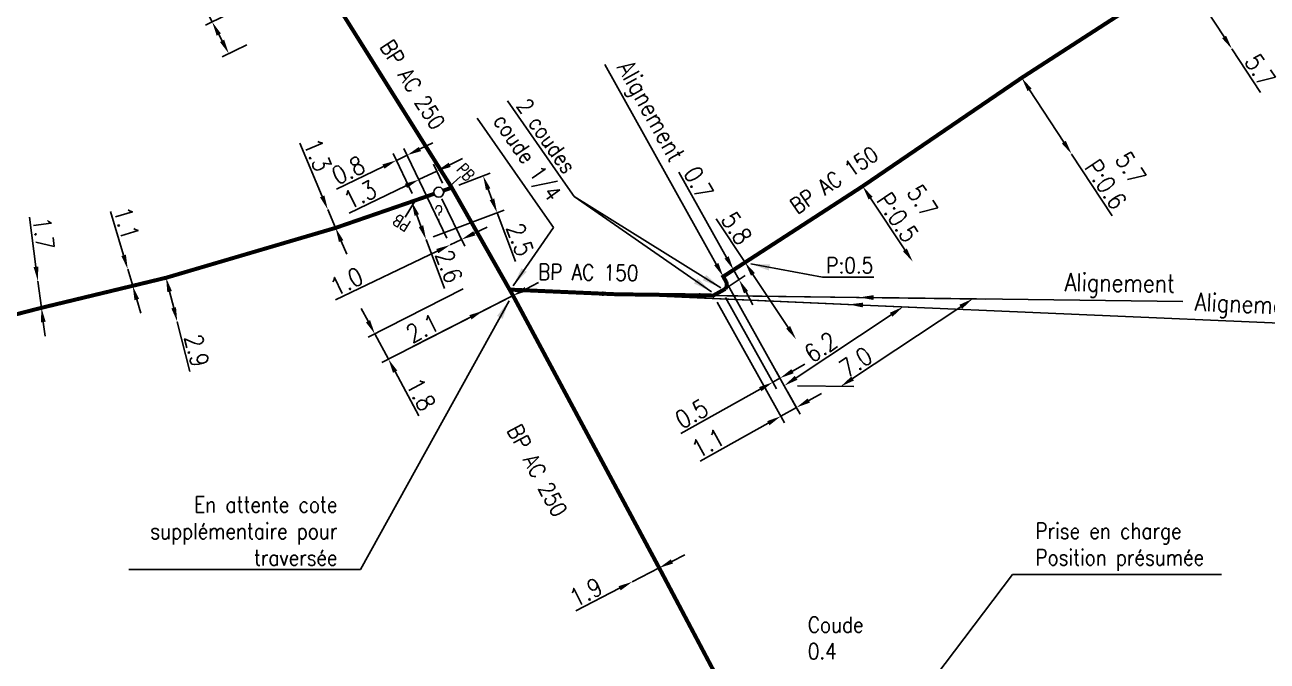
# Model space of a CAD drawing. Header units: millimetres. Extents: x 185000 to 186000, y 127990 to 129010.
# Drawn here: x 185282.5 to 185360.6, y 128120.5 to 128160.5 of the extents above; entities that cross this region are included whole.
import ezdxf
from ezdxf.enums import TextEntityAlignment as Align

# ---------------------------------------------------------------- set-up
doc = ezdxf.new("R2010")
doc.units = ezdxf.units.MM
doc.header["$PDMODE"] = 34
doc.linetypes.add('L_25_AP', pattern=[2000, 1000, 1000])
doc.linetypes.add('L_25_PE', pattern=[2000, 1000, 1000])
doc.layers.get('0').update_dxf_attribs({"linetype": 'CONTINUOUS'})
doc.layers.get('DEFPOINTS').update_dxf_attribs({"linetype": 'CONTINUOUS'})
for name, color, linetype in [('L_150', 1, 'CONTINUOUS'), ('L_340', 7, 'CONTINUOUS'), ('L_930', 7, 'CONTINUOUS')]:
    doc.layers.add(name, color=color, linetype=linetype)
doc.styles.add('G_ROMANS', font='ROMANS.SHX', dxfattribs={"width": 0.75})
doc.styles.get("Standard").update_dxf_attribs({"font": 'romans.shx', "width": 0.85})
doc.dimstyles.get("Standard").update_dxf_attribs({"dimtxt": 1.5, "dimasz": 1.2, "dimexe": 0.625, "dimexo": 0.625, "dimgap": 0.25, "dimtad": 1, "dimdec": 1, "dimzin": 0, "dimdsep": 46, "dimtxsty": 'Standard', "dimcen": -0.5, "dimadec": 0, "dimazin": 0, "dimtfac": 1, "dimtdec": 1, "dimtmove": 0, "dimatfit": 3, "dimfxl": 0, "dimtolj": 1, "dimtzin": 0, "dimarcsym": 0})

# ---------------------------------------------------------------- blocks, each defined once
blk = doc.blocks.new('*D1301')
at = {"layer": 'DEFPOINTS', "color": 0, "linetype": 'Continuous', "transparency": 16777216}
for p in [(185283.271, 128144.401), (185283.271, 128144.401), (185283.495, 128142.716)]:
    blk.add_point(p, dxfattribs=at)
at = {"layer": 'L_150', "color": 0, "linetype": 'Continuous', "lineweight": -2, "transparency": 16777216}
for p, q in [((185283.152, 128145.293), (185282.737, 128148.408)), ((185283.495, 128142.716), (185283.271, 128144.401)), ((185283.614, 128141.824), (185283.733, 128140.932))]:
    blk.add_line(p, q, dxfattribs=at)
at = {"layer": 'L_150', "color": 0, "linetype": 'Continuous', "transparency": 16777216}
for points in [[(185283.301, 128145.313), (185283.004, 128145.273), (185283.271, 128144.401)], [(185283.763, 128141.844), (185283.465, 128141.804), (185283.495, 128142.716)]]:
    blk.add_solid(points, dxfattribs=at)
at = {"layer": 'L_150', "color": 0, "linetype": 'Continuous', "transparency": 16777216, "insert": (185283.629, 128147.395), "char_height": 1.125, "attachment_point": 5, "rotation": 277.5848}
blk.add_mtext('\\A1;1.7', dxfattribs=at)
blk = doc.blocks.new('*D1302')
at = {"layer": 'DEFPOINTS', "color": 0, "linetype": 'Continuous', "transparency": 16777216}
for p in [(185288.919, 128145.153), (185288.919, 128145.153), (185289.232, 128144.099)]:
    blk.add_point(p, dxfattribs=at)
at = {"layer": 'L_150', "color": 0, "linetype": 'Continuous', "lineweight": -2, "transparency": 16777216}
for p, q in [((185288.663, 128146.016), (185287.846, 128148.766)), ((185289.232, 128144.099), (185288.919, 128145.153)), ((185289.489, 128143.236), (185289.745, 128142.373))]:
    blk.add_line(p, q, dxfattribs=at)
at = {"layer": 'L_150', "color": 0, "linetype": 'Continuous', "transparency": 16777216}
for points in [[(185288.806, 128146.058), (185288.519, 128145.973), (185288.919, 128145.153)], [(185289.632, 128143.279), (185289.345, 128143.193), (185289.232, 128144.099)]]:
    blk.add_solid(points, dxfattribs=at)
at = {"layer": 'L_150', "color": 0, "linetype": 'Continuous', "transparency": 16777216, "insert": (185288.845, 128148.036), "char_height": 1.125, "attachment_point": 5, "rotation": 286.54668}
blk.add_mtext('\\A1;1.1', dxfattribs=at)
blk = doc.blocks.new('*D1303')
at = {"layer": 'DEFPOINTS', "color": 0, "linetype": 'Continuous', "transparency": 16777216}
for p in [(185291.333, 128144.606), (185292.032, 128141.843), (185292.032, 128141.843)]:
    blk.add_point(p, dxfattribs=at)
at = {"layer": 'L_150', "color": 0, "linetype": 'Continuous', "lineweight": -2, "transparency": 16777216}
for p, q in [((185291.554, 128143.733), (185291.811, 128142.715)), ((185292.032, 128141.843), (185292.825, 128138.709))]:
    blk.add_line(p, q, dxfattribs=at)
at = {"layer": 'L_150', "color": 0, "linetype": 'Continuous', "transparency": 16777216}
for points in [[(185291.699, 128143.77), (185291.408, 128143.697), (185291.333, 128144.606)], [(185291.957, 128142.752), (185291.666, 128142.679), (185292.032, 128141.843)]]:
    blk.add_solid(points, dxfattribs=at)
at = {"layer": 'L_150', "color": 0, "linetype": 'Continuous', "transparency": 16777216, "insert": (185293.266, 128140.024), "char_height": 1.125, "attachment_point": 5, "rotation": 284.20023}
blk.add_mtext('\\A1;2.9', dxfattribs=at)
blk = doc.blocks.new('*D2302')
at = {"layer": 'DEFPOINTS', "color": 0, "linetype": 'Continuous', "transparency": 16777216}
for p in [(185310.419, 128144.117), (185313.144, 128143.484), (185304.452, 128141.081)]:
    blk.add_point(p, dxfattribs=at)
at = {"layer": 'L_150', "color": 0, "linetype": 'Continuous', "lineweight": -2, "transparency": 16777216}
for p, q in [((185310.001, 128143.904), (185304.034, 128140.868)), ((185312.726, 128143.271), (185304.887, 128139.283)), ((185304.026, 128141.873), (185303.599, 128142.666)), ((185304.452, 128141.081), (185305.305, 128139.496)), ((185305.731, 128138.703), (185307.22, 128135.936))]:
    blk.add_line(p, q, dxfattribs=at)
at = {"layer": 'L_150', "color": 0, "linetype": 'Continuous', "transparency": 16777216}
for points in [[(185304.158, 128141.944), (185303.894, 128141.802), (185304.452, 128141.081)], [(185305.864, 128138.774), (185305.599, 128138.632), (185305.305, 128139.496)]]:
    blk.add_solid(points, dxfattribs=at)
at = {"layer": 'L_150', "color": 0, "linetype": 'Continuous', "transparency": 16777216, "insert": (185307.35, 128137.279), "char_height": 1.125, "attachment_point": 5, "rotation": 298.28493}
blk.add_mtext('\\A1;1.8', dxfattribs=at)
blk = doc.blocks.new('*D2303')
at = {"layer": 'DEFPOINTS', "color": 0, "linetype": 'Continuous', "transparency": 16777216}
for p in [(185313.144, 128143.484), (185311.272, 128142.532), (185311.272, 128142.532)]:
    blk.add_point(p, dxfattribs=at)
at = {"layer": 'L_150', "color": 0, "linetype": 'Continuous', "lineweight": -2, "transparency": 16777216}
for p, q in [((185313.946, 128143.892), (185314.748, 128144.3)), ((185313.144, 128143.484), (185311.272, 128142.532)), ((185310.47, 128142.123), (185306.853, 128140.283))]:
    blk.add_line(p, q, dxfattribs=at)
at = {"layer": 'L_150', "color": 0, "linetype": 'Continuous', "transparency": 16777216}
for points in [[(185313.878, 128144.026), (185314.014, 128143.758), (185313.144, 128143.484)], [(185310.402, 128142.257), (185310.538, 128141.99), (185311.272, 128142.532)]]:
    blk.add_solid(points, dxfattribs=at)
at = {"layer": 'L_150', "color": 0, "linetype": 'Continuous', "transparency": 16777216, "insert": (185307.451, 128141.429), "char_height": 1.125, "attachment_point": 5, "rotation": 26.96759}
blk.add_mtext('\\A1;2.1', dxfattribs=at)
blk = doc.blocks.new('*D2304')
at = {"layer": 'DEFPOINTS', "color": 0, "linetype": 'Continuous', "transparency": 16777216}
for p in [(185322.333, 128126.366), (185320.643, 128125.497), (185320.643, 128125.497)]:
    blk.add_point(p, dxfattribs=at)
at = {"layer": 'L_150', "color": 0, "linetype": 'Continuous', "lineweight": -2, "transparency": 16777216}
for p, q in [((185323.134, 128126.777), (185323.934, 128127.188)), ((185322.333, 128126.366), (185320.643, 128125.497)), ((185319.843, 128125.086), (185317.089, 128123.671))]:
    blk.add_line(p, q, dxfattribs=at)
at = {"layer": 'L_150', "color": 0, "linetype": 'Continuous', "transparency": 16777216}
for points in [[(185323.065, 128126.911), (185323.202, 128126.644), (185322.333, 128126.366)], [(185319.774, 128125.219), (185319.911, 128124.953), (185320.643, 128125.497)]]:
    blk.add_solid(points, dxfattribs=at)
at = {"layer": 'L_150', "color": 0, "linetype": 'Continuous', "transparency": 16777216, "insert": (185317.723, 128124.84), "char_height": 1.125, "attachment_point": 5, "rotation": 27.19678}
blk.add_mtext('\\A1;1.9', dxfattribs=at)
blk = doc.blocks.new('*D2305')
at = {"layer": 'DEFPOINTS', "color": 0, "linetype": 'Continuous', "transparency": 16777216}
for p in [(185306.773, 128149.39), (185307.676, 128147.005), (185307.676, 128147.005)]:
    blk.add_point(p, dxfattribs=at)
at = {"layer": 'L_150', "color": 0, "linetype": 'Continuous', "lineweight": -2, "transparency": 16777216}
for p, q in [((185307.092, 128148.548), (185307.357, 128147.847)), ((185307.676, 128147.005), (185308.837, 128143.939))]:
    blk.add_line(p, q, dxfattribs=at)
at = {"layer": 'L_150', "color": 0, "linetype": 'Continuous', "transparency": 16777216}
for points in [[(185307.232, 128148.601), (185306.952, 128148.495), (185306.773, 128149.39)], [(185307.498, 128147.9), (185307.217, 128147.794), (185307.676, 128147.005)]]:
    blk.add_solid(points, dxfattribs=at)
at = {"layer": 'L_150', "color": 0, "linetype": 'Continuous', "transparency": 16777216, "insert": (185309.117, 128145.317), "char_height": 1.125, "attachment_point": 5, "rotation": 290.73422}
blk.add_mtext('\\A1;2.6', dxfattribs=at)
blk = doc.blocks.new('*D2306')
at = {"layer": 'DEFPOINTS', "color": 0, "linetype": 'Continuous', "transparency": 16777216}
for p in [(185300.731, 128163.903), (185295.274, 128158.696), (185296.822, 128159.462)]:
    blk.add_point(p, dxfattribs=at)
at = {"layer": 'L_150', "color": 0, "linetype": 'Continuous', "lineweight": -2, "transparency": 16777216}
for p, q in [((185294.226, 128160.687), (185292.699, 128163.589)), ((185300.311, 128163.696), (185293.806, 128160.48)), ((185294.855, 128159.493), (185294.645, 128159.891)), ((185296.401, 128159.254), (185294.854, 128158.488))]:
    blk.add_line(p, q, dxfattribs=at)
at = {"layer": 'L_150', "color": 0, "linetype": 'Continuous', "transparency": 16777216}
for points in [[(185294.778, 128159.961), (185294.512, 128159.821), (185294.226, 128160.687)], [(185294.987, 128159.563), (185294.722, 128159.423), (185295.274, 128158.696)]]:
    blk.add_solid(points, dxfattribs=at)
at = {"layer": 'L_150', "color": 0, "linetype": 'Continuous', "transparency": 16777216, "insert": (185293.917, 128162.886), "char_height": 1.125, "attachment_point": 5, "rotation": 297.75899}
blk.add_mtext('\\A1;2.3', dxfattribs=at)
blk = doc.blocks.new('*D2308')
at = {"layer": 'DEFPOINTS', "color": 0, "linetype": 'Continuous', "transparency": 16777216}
for p in [(185301.499, 128148.891), (185301.499, 128148.891), (185301.986, 128147.74)]:
    blk.add_point(p, dxfattribs=at)
at = {"layer": 'L_150', "color": 0, "linetype": 'Continuous', "lineweight": -2, "transparency": 16777216}
for p, q in [((185301.148, 128149.72), (185299.733, 128153.065)), ((185301.986, 128147.74), (185301.499, 128148.891)), ((185302.337, 128146.911), (185302.687, 128146.082))]:
    blk.add_line(p, q, dxfattribs=at)
at = {"layer": 'L_150', "color": 0, "linetype": 'Continuous', "transparency": 16777216}
for points in [[(185301.286, 128149.778), (185301.01, 128149.661), (185301.499, 128148.891)], [(185302.475, 128146.969), (185302.199, 128146.852), (185301.986, 128147.74)]]:
    blk.add_solid(points, dxfattribs=at)
at = {"layer": 'L_150', "color": 0, "linetype": 'Continuous', "transparency": 16777216, "insert": (185300.861, 128152.325), "char_height": 1.125, "attachment_point": 5, "rotation": 292.93263}
blk.add_mtext('\\A1;1.3', dxfattribs=at)
blk = doc.blocks.new('*D2309')
at = {"layer": 'DEFPOINTS', "color": 0, "linetype": 'Continuous', "transparency": 16777216}
for p in [(185309.29, 128150.268), (185312.14, 128148.695), (185307.676, 128147.005)]:
    blk.add_point(p, dxfattribs=at)
at = {"layer": 'L_150', "color": 0, "linetype": 'Continuous', "lineweight": -2, "transparency": 16777216}
for p, q in [((185309.728, 128150.434), (185311.7, 128151.18)), ((185311.581, 128150.173), (185311.821, 128149.537)), ((185308.114, 128147.171), (185312.578, 128148.861)), ((185312.14, 128148.695), (185313.301, 128145.629))]:
    blk.add_line(p, q, dxfattribs=at)
at = {"layer": 'L_150', "color": 0, "linetype": 'Continuous', "transparency": 16777216}
for points in [[(185311.721, 128150.226), (185311.44, 128150.119), (185311.262, 128151.014)], [(185311.962, 128149.59), (185311.681, 128149.483), (185312.14, 128148.695)]]:
    blk.add_solid(points, dxfattribs=at)
at = {"layer": 'L_150', "color": 0, "linetype": 'Continuous', "transparency": 16777216, "insert": (185313.581, 128147.006), "char_height": 1.125, "attachment_point": 5, "rotation": 290.73422}
blk.add_mtext('\\A1;2.5', dxfattribs=at)
blk = doc.blocks.new('*D2310')
at = {"layer": 'DEFPOINTS', "color": 0, "linetype": 'Continuous', "transparency": 16777216}
for p in [(185307.223, 128150.771), (185308.915, 128150.137), (185309.193, 128146.669)]:
    blk.add_point(p, dxfattribs=at)
at = {"layer": 'L_340', "color": 0, "linetype": 'Continuous', "lineweight": -2, "transparency": 16777216}
for p, q in [((185308.712, 128150.559), (185308.147, 128151.735)), ((185309.162, 128151.702), (185309.973, 128152.092)), ((185308.99, 128147.092), (185307.021, 128151.194)), ((185308.35, 128151.313), (185307.223, 128150.771)), ((185306.412, 128150.382), (185302.842, 128148.668))]:
    blk.add_line(p, q, dxfattribs=at)
at = {"layer": 'L_340', "color": 0, "linetype": 'Continuous', "transparency": 16777216}
for points in [[(185309.097, 128151.837), (185309.226, 128151.567), (185308.35, 128151.313)], [(185306.347, 128150.517), (185306.477, 128150.247), (185307.223, 128150.771)]]:
    blk.add_solid(points, dxfattribs=at)
at = {"layer": 'L_340', "color": 0, "linetype": 'Continuous', "transparency": 16777216, "insert": (185303.528, 128149.829), "char_height": 1.125, "attachment_point": 5, "rotation": 25.65026}
blk.add_mtext('\\A1;1.3', dxfattribs=at)
blk = doc.blocks.new('*D2311')
at = {"layer": 'DEFPOINTS', "color": 0, "linetype": 'Continuous', "transparency": 16777216}
for p in [(185306.485, 128152.309), (185307.014, 128149.474), (185309.193, 128146.669)]:
    blk.add_point(p, dxfattribs=at)
at = {"layer": 'L_340', "color": 0, "linetype": 'Continuous', "lineweight": -2, "transparency": 16777216}
for p, q in [((185308.99, 128147.092), (185306.282, 128152.732)), ((185307.296, 128152.699), (185308.108, 128153.089)), ((185306.812, 128149.897), (185305.606, 128152.407)), ((185306.485, 128152.309), (185305.809, 128151.985)), ((185304.998, 128151.595), (185302.042, 128150.176))]:
    blk.add_line(p, q, dxfattribs=at)
at = {"layer": 'L_340', "color": 0, "linetype": 'Continuous', "transparency": 16777216}
for points in [[(185307.231, 128152.834), (185307.361, 128152.564), (185306.485, 128152.309)], [(185304.933, 128151.73), (185305.062, 128151.46), (185305.809, 128151.985)]]:
    blk.add_solid(points, dxfattribs=at)
at = {"layer": 'L_340', "color": 0, "linetype": 'Continuous', "transparency": 16777216, "insert": (185302.789, 128151.367), "char_height": 1.125, "attachment_point": 5, "rotation": 25.65026}
blk.add_mtext('\\A1;0.8', dxfattribs=at)
blk = doc.blocks.new('L_340_13')
at = {"color": 0, "linetype": 'Continuous', "flags": 128}
blk.add_lwpolyline([(0, 0), (0, 1.25)], dxfattribs=at)
at = {"color": 0, "linetype": 'Continuous', "style": 'G_ROMANS', "width": 0.75}
blk.add_text('PB', height=0.75, dxfattribs=at).set_placement((0, 1.663), align=Align.MIDDLE)
at = {"color": 0, "linetype": 'Continuous', "width": 0.75, "flags": 3}
for tag, p in [('DEF_LEG', (0, -10)), ('DEF_COUP', (0, -12.5)), ('DEF_TYPE', (0, -15))]:
    blk.add_attdef(tag, text='', height=1.2, dxfattribs=at).set_placement(p, align=Align.MIDDLE)
blk = doc.blocks.new('*D2312')
at = {"layer": 'DEFPOINTS', "color": 0, "linetype": 'Continuous', "transparency": 16777216}
for p in [(185308.473, 128149.983), (185309.193, 128146.669), (185309.193, 128146.669)]:
    blk.add_point(p, dxfattribs=at)
at = {"layer": 'L_930', "color": 0, "linetype": 'Continuous', "lineweight": -2, "transparency": 16777216}
for p, q in [((185308.676, 128149.56), (185310.104, 128146.587)), ((185310.712, 128147.399), (185311.524, 128147.788)), ((185309.901, 128147.009), (185309.193, 128146.669)), ((185308.382, 128146.28), (185301.985, 128143.208))]:
    blk.add_line(p, q, dxfattribs=at)
at = {"layer": 'L_930', "color": 0, "linetype": 'Continuous', "transparency": 16777216}
for points in [[(185310.647, 128147.534), (185310.777, 128147.264), (185309.901, 128147.009)], [(185308.317, 128146.415), (185308.447, 128146.145), (185309.193, 128146.669)]]:
    blk.add_solid(points, dxfattribs=at)
at = {"layer": 'L_930', "color": 0, "linetype": 'Continuous', "transparency": 16777216, "insert": (185302.671, 128144.37), "char_height": 1.125, "attachment_point": 5, "rotation": 25.65026}
blk.add_mtext('\\A1;1.0', dxfattribs=at)
blk = doc.blocks.new('L_300_15')
at = {"color": 0, "linetype": 'Continuous'}
blk.add_circle((0, 0), 1.56, dxfattribs=at)
at = {"color": 0, "linetype": 'Continuous', "style": 'G_ROMANS', "width": 0.75}
blk.add_text('?', height=4.69, dxfattribs=at).set_placement((0, -6.56), align=Align.MIDDLE_CENTER)
at = {"color": 0, "linetype": 'Continuous', "width": 0.75}
blk.add_attdef('TYP', text='', height=4.69, dxfattribs=at).set_placement((0, 5.78), align=Align.MIDDLE_CENTER)
at = {"color": 0, "linetype": 'Continuous', "width": 0.75, "flags": 1}
blk.add_attdef('NUM', text='', height=3.75, dxfattribs=at).set_placement((0, -3.75), align=Align.MIDDLE_CENTER)
at = {"color": 0, "linetype": 'Continuous', "width": 0.75, "flags": 3}
for tag, p in [('DEF_LEG', (0, -10.71)), ('DEF_COUP', (0, -13.21)), ('DEF_TYPE', (0, -15.71))]:
    blk.add_attdef(tag, text='', height=1.2, dxfattribs=at).set_placement(p, align=Align.MIDDLE)
blk = doc.blocks.new('*D2319')
at = {"layer": 'DEFPOINTS', "color": 0, "linetype": 'Continuous', "transparency": 16777216}
for p in [(185355.242, 128163.711), (185358.339, 128158.986), (185358.339, 128158.986)]:
    blk.add_point(p, dxfattribs=at)
at = {"layer": 'L_150', "color": 0, "linetype": 'Continuous', "lineweight": -2, "transparency": 16777216}
for p, q in [((185355.735, 128162.959), (185357.846, 128159.739)), ((185358.339, 128158.986), (185360.137, 128156.245))]:
    blk.add_line(p, q, dxfattribs=at)
at = {"layer": 'L_150', "color": 0, "linetype": 'Continuous', "transparency": 16777216}
for points in [[(185355.861, 128163.041), (185355.61, 128162.877), (185355.242, 128163.711)], [(185357.971, 128159.821), (185357.72, 128159.657), (185358.339, 128158.986)]]:
    blk.add_solid(points, dxfattribs=at)
at = {"layer": 'L_150', "color": 0, "linetype": 'Continuous', "transparency": 16777216, "insert": (185360.112, 128157.65), "char_height": 1.125, "attachment_point": 5, "rotation": 303.24867}
blk.add_mtext('\\A1;5.7', dxfattribs=at)
blk = doc.blocks.new('*D2320')
at = {"layer": 'DEFPOINTS', "color": 0, "linetype": 'Continuous', "transparency": 16777216}
for p in [(185345.121, 128157.172), (185348.262, 128152.38), (185348.262, 128152.38)]:
    blk.add_point(p, dxfattribs=at)
at = {"layer": 'L_150', "color": 0, "linetype": 'Continuous', "lineweight": -2, "transparency": 16777216}
for p, q in [((185345.614, 128156.419), (185347.769, 128153.133)), ((185348.262, 128152.38), (185350.809, 128148.496))]:
    blk.add_line(p, q, dxfattribs=at)
at = {"layer": 'L_150', "color": 0, "linetype": 'Continuous', "transparency": 16777216}
for points in [[(185345.739, 128156.501), (185345.489, 128156.337), (185345.121, 128157.172)], [(185347.894, 128153.215), (185347.643, 128153.05), (185348.262, 128152.38)]]:
    blk.add_solid(points, dxfattribs=at)
at = {"layer": 'L_150', "color": 0, "linetype": 'Continuous', "transparency": 16777216, "insert": (185351.193, 128150.987), "char_height": 1.125, "attachment_point": 5, "rotation": 303.24867}
blk.add_mtext('\\A1;5.7\\PP:0.6', dxfattribs=at)
blk = doc.blocks.new('*D2321')
at = {"layer": 'DEFPOINTS', "color": 0, "linetype": 'Continuous', "transparency": 16777216}
for p in [(185335.122, 128150.357), (185338.275, 128145.608), (185338.275, 128145.608)]:
    blk.add_point(p, dxfattribs=at)
at = {"layer": 'L_150', "color": 0, "linetype": 'Continuous', "lineweight": -2, "transparency": 16777216}
blk.add_line((185335.62, 128149.607), (185337.777, 128146.358), dxfattribs=at)
at = {"layer": 'L_150', "color": 0, "linetype": 'Continuous', "transparency": 16777216}
for points in [[(185335.745, 128149.69), (185335.495, 128149.524), (185335.122, 128150.357)], [(185337.902, 128146.441), (185337.653, 128146.275), (185338.275, 128145.608)]]:
    blk.add_solid(points, dxfattribs=at)
at = {"layer": 'L_150', "color": 0, "linetype": 'Continuous', "transparency": 16777216, "insert": (185338.105, 128148.916), "char_height": 1.125, "attachment_point": 5, "rotation": 303.58427}
blk.add_mtext('\\A1;5.7\\PP:0.5', dxfattribs=at)
blk = doc.blocks.new('*D2322')
at = {"layer": 'DEFPOINTS', "color": 0, "linetype": 'Continuous', "transparency": 16777216}
for p in [(185327.729, 128145.568), (185330.937, 128140.736), (185330.937, 128140.736)]:
    blk.add_point(p, dxfattribs=at)
at = {"layer": 'L_150', "color": 0, "linetype": 'Continuous', "lineweight": -2, "transparency": 16777216}
for p, q in [((185327.729, 128145.568), (185325.915, 128148.299)), ((185330.439, 128141.486), (185328.226, 128144.818))]:
    blk.add_line(p, q, dxfattribs=at)
at = {"layer": 'L_150', "color": 0, "linetype": 'Continuous', "transparency": 16777216}
for points in [[(185328.351, 128144.901), (185328.101, 128144.735), (185327.729, 128145.568)], [(185330.564, 128141.569), (185330.314, 128141.403), (185330.937, 128140.736)]]:
    blk.add_solid(points, dxfattribs=at)
at = {"layer": 'L_150', "color": 0, "linetype": 'Continuous', "transparency": 16777216, "insert": (185327.198, 128147.723), "char_height": 1.125, "attachment_point": 5, "rotation": 303.58427}
blk.add_mtext('\\A1;5.8', dxfattribs=at)
blk = doc.blocks.new('*D2323')
at = {"layer": 'DEFPOINTS', "color": 0, "linetype": 'Continuous', "transparency": 16777216}
for p in [(185326.359, 128144.681), (185330.191, 128137.818), (185330.191, 128137.818)]:
    blk.add_point(p, dxfattribs=at)
at = {"layer": 'L_150', "color": 0, "linetype": 'Continuous', "lineweight": -2, "transparency": 16777216}
for p, q in [((185325.921, 128145.467), (185318.921, 128158.003)), ((185330.191, 128137.818), (185326.359, 128144.681)), ((185330.191, 128137.818), (185331.069, 128136.246))]:
    blk.add_line(p, q, dxfattribs=at)
at = {"layer": 'L_150', "color": 0, "linetype": 'Continuous', "transparency": 16777216}
blk.add_solid([(185326.052, 128145.54), (185325.79, 128145.394), (185326.359, 128144.681)], dxfattribs=at)
at = {"layer": 'L_150', "color": 0, "linetype": 'Continuous', "transparency": 16777216, "insert": (185321.674, 128154.996), "char_height": 1.125, "attachment_point": 5, "rotation": 299.17569}
blk.add_mtext('\\A1;Alignement', dxfattribs=at)
blk = doc.blocks.new('_None')
blk = doc.blocks.new('*D2324')
at = {"layer": 'DEFPOINTS', "color": 0, "linetype": 'Continuous', "transparency": 16777216}
for p in [(185326.359, 128144.681), (185327.007, 128145.101), (185326.266, 128143.781)]:
    blk.add_point(p, dxfattribs=at)
at = {"layer": 'L_150', "color": 0, "linetype": 'Continuous', "lineweight": -2, "transparency": 16777216}
for p, q in [((185326.569, 128145.886), (185323.575, 128151.248)), ((185326.66, 128144.037), (185327.746, 128144.74)), ((185326.754, 128144.936), (185327.402, 128145.356)), ((185327.352, 128144.484), (185327.007, 128145.101)), ((185327.79, 128143.698), (185328.229, 128142.913))]:
    blk.add_line(p, q, dxfattribs=at)
at = {"layer": 'L_150', "color": 0, "linetype": 'Continuous', "transparency": 16777216}
for points in [[(185326.7, 128145.96), (185326.438, 128145.813), (185327.007, 128145.101)], [(185327.921, 128143.772), (185327.659, 128143.625), (185327.352, 128144.484)]]:
    blk.add_solid(points, dxfattribs=at)
at = {"layer": 'L_150', "color": 0, "linetype": 'Continuous', "transparency": 16777216, "insert": (185324.81, 128150.575), "char_height": 1.125, "attachment_point": 5, "rotation": 299.17569}
blk.add_mtext('\\A1;0.7', dxfattribs=at)
blk = doc.blocks.new('*D2325')
at = {"layer": 'DEFPOINTS', "color": 0, "linetype": 'Continuous', "transparency": 16777216}
for p in [(185326.266, 128143.781), (185329.926, 128138.293), (185330.191, 128137.818)]:
    blk.add_point(p, dxfattribs=at)
at = {"layer": 'L_150', "color": 0, "linetype": 'Continuous', "lineweight": -2, "transparency": 16777216}
for p, q in [((185326.495, 128143.372), (185329.701, 128137.63)), ((185330.712, 128138.732), (185331.498, 128139.17)), ((185329.963, 128138.227), (185329.698, 128138.702)), ((185329.926, 128138.293), (185329.472, 128138.039)), ((185328.686, 128137.601), (185323.701, 128134.817))]:
    blk.add_line(p, q, dxfattribs=at)
at = {"layer": 'L_150', "color": 0, "linetype": 'Continuous', "transparency": 16777216}
for points in [[(185330.639, 128138.862), (185330.785, 128138.601), (185329.926, 128138.293)], [(185328.613, 128137.732), (185328.759, 128137.47), (185329.472, 128138.039)]]:
    blk.add_solid(points, dxfattribs=at)
at = {"layer": 'L_150', "color": 0, "linetype": 'Continuous', "transparency": 16777216, "insert": (185324.374, 128136.052), "char_height": 1.125, "attachment_point": 5, "rotation": 29.17569}
blk.add_mtext('\\A1;0.5', dxfattribs=at)
blk = doc.blocks.new('*D2326')
at = {"layer": 'DEFPOINTS', "color": 0, "linetype": 'Continuous', "transparency": 16777216}
for p in [(185325.742, 128143.489), (185330.191, 128137.818), (185330.955, 128136.449)]:
    blk.add_point(p, dxfattribs=at)
at = {"layer": 'L_150', "color": 0, "linetype": 'Continuous', "lineweight": -2, "transparency": 16777216}
for p, q in [((185325.971, 128143.079), (185330.206, 128135.494)), ((185330.42, 128137.409), (185331.184, 128136.04)), ((185331.741, 128136.888), (185332.527, 128137.326)), ((185330.955, 128136.449), (185329.978, 128135.903)), ((185329.192, 128135.464), (185324.91, 128133.073))]:
    blk.add_line(p, q, dxfattribs=at)
at = {"layer": 'L_150', "color": 0, "linetype": 'Continuous', "transparency": 16777216}
for points in [[(185331.668, 128137.019), (185331.814, 128136.757), (185330.955, 128136.449)], [(185329.119, 128135.595), (185329.265, 128135.333), (185329.978, 128135.903)]]:
    blk.add_solid(points, dxfattribs=at)
at = {"layer": 'L_150', "color": 0, "linetype": 'Continuous', "transparency": 16777216, "insert": (185325.404, 128134.208), "char_height": 1.125, "attachment_point": 5, "rotation": 29.17569}
blk.add_mtext('\\A1;1.1', dxfattribs=at)
blk = doc.blocks.new('*D2327')
at = {"layer": 'DEFPOINTS', "color": 0, "linetype": 'Continuous', "transparency": 16777216}
for p in [(185319.643, 128143.567), (185337.663, 128142.779), (185330.191, 128137.818)]:
    blk.add_point(p, dxfattribs=at)
at = {"layer": 'L_150', "color": 0, "linetype": 'Continuous', "lineweight": -2, "transparency": 16777216}
for p, q in [((185320.438, 128143.532), (185338.458, 128142.745)), ((185330.941, 128138.316), (185336.913, 128142.281))]:
    blk.add_line(p, q, dxfattribs=at)
at = {"layer": 'L_150', "color": 0, "linetype": 'Continuous', "transparency": 16777216}
for points in [[(185336.83, 128142.406), (185336.996, 128142.156), (185337.663, 128142.779)], [(185330.858, 128138.441), (185331.024, 128138.191), (185330.191, 128137.818)]]:
    blk.add_solid(points, dxfattribs=at)
at = {"layer": 'L_150', "color": 0, "linetype": 'Continuous', "transparency": 16777216, "insert": (185332.489, 128140.244), "char_height": 1.125, "attachment_point": 5, "rotation": 33.58427}
blk.add_mtext('\\A1;6.2', dxfattribs=at)
blk = doc.blocks.new('*D2328')
at = {"layer": 'DEFPOINTS', "color": 0, "linetype": 'Continuous', "transparency": 16777216}
for p in [(185319.643, 128143.567), (185334.24, 128142.929), (185334.24, 128142.929)]:
    blk.add_point(p, dxfattribs=at)
at = {"layer": 'L_150', "color": 0, "linetype": 'Continuous', "lineweight": -2, "transparency": 16777216}
for p, q in [((185318.744, 128143.606), (185317.844, 128143.645)), ((185319.643, 128143.567), (185334.24, 128142.929)), ((185335.139, 128142.89), (185363.377, 128141.656))]:
    blk.add_line(p, q, dxfattribs=at)
at = {"layer": 'L_150', "color": 0, "linetype": 'Continuous', "transparency": 16777216}
for points in [[(185318.75, 128143.756), (185318.737, 128143.456), (185319.643, 128143.567)], [(185335.145, 128143.039), (185335.132, 128142.74), (185334.24, 128142.929)]]:
    blk.add_solid(points, dxfattribs=at)
at = {"layer": 'L_150', "color": 0, "linetype": 'Continuous', "transparency": 16777216, "insert": (185359.454, 128142.765), "char_height": 1.125, "attachment_point": 5, "rotation": 357.49767}
blk.add_mtext('\\A1;Alignement', dxfattribs=at)
blk = doc.blocks.new('*D2329')
at = {"layer": 'DEFPOINTS', "color": 0, "linetype": 'Continuous', "transparency": 16777216}
for p in [(185325.742, 128143.489), (185330.191, 128137.818), (185333.743, 128137.772)]:
    blk.add_point(p, dxfattribs=at)
at = {"layer": 'L_150', "color": 0, "linetype": 'Continuous', "lineweight": -2, "transparency": 16777216}
for p, q in [((185326.574, 128143.478), (185342.869, 128143.269)), ((185341.288, 128142.782), (185334.493, 128138.27)), ((185331.023, 128137.807), (185334.575, 128137.762))]:
    blk.add_line(p, q, dxfattribs=at)
at = {"layer": 'L_150', "color": 0, "linetype": 'Continuous', "transparency": 16777216}
for points in [[(185341.205, 128142.907), (185341.371, 128142.657), (185342.038, 128143.28)], [(185334.41, 128138.395), (185334.576, 128138.145), (185333.743, 128137.772)]]:
    blk.add_solid(points, dxfattribs=at)
at = {"layer": 'L_150', "color": 0, "linetype": 'Continuous', "transparency": 16777216, "insert": (185334.691, 128139.302), "char_height": 1.125, "attachment_point": 5, "rotation": 33.58427}
blk.add_mtext('\\A1;7.0', dxfattribs=at)
blk = doc.blocks.new('*D2330')
at = {"layer": 'DEFPOINTS', "color": 0, "linetype": 'Continuous', "transparency": 16777216}
for p in [(185325.742, 128143.489), (185334.906, 128143.371), (185334.906, 128143.371)]:
    blk.add_point(p, dxfattribs=at)
at = {"layer": 'L_150', "color": 0, "linetype": 'Continuous', "lineweight": -2, "transparency": 16777216}
for p, q in [((185324.842, 128143.5), (185323.942, 128143.512)), ((185325.742, 128143.489), (185334.906, 128143.371)), ((185335.806, 128143.36), (185355.243, 128143.111))]:
    blk.add_line(p, q, dxfattribs=at)
at = {"layer": 'L_150', "color": 0, "linetype": 'Continuous', "transparency": 16777216}
for points in [[(185324.844, 128143.65), (185324.84, 128143.35), (185325.742, 128143.489)], [(185335.808, 128143.51), (185335.804, 128143.21), (185334.906, 128143.371)]]:
    blk.add_solid(points, dxfattribs=at)
at = {"layer": 'L_150', "color": 0, "linetype": 'Continuous', "transparency": 16777216, "insert": (185351.289, 128144.099), "char_height": 1.125, "attachment_point": 5, "rotation": 359.26661}
blk.add_mtext('\\A1;Alignement', dxfattribs=at)

msp = doc.modelspace()

# ---------------------------------------------------------------- linework, layer by layer
at = {"layer": 'L_150', "linetype": 'L_25_AP', "const_width": 0.25, "flags": 128}
msp.add_lwpolyline([(185229.125, 128311.811), (185229.384, 128310.424), (185229.384, 128310.424), (185229.424, 128310.228), (185229.668, 128309.05), (185230.224, 128306.36), (185231.554, 128304.239), (185234.355, 128295.449), (185234.355, 128295.449), (185240.111, 128284.477), (185245.72, 128273.783), (185245.72, 128273.783), (185245.72, 128273.783), (185251.095, 128263.023), (185251.095, 128263.023), (185251.095, 128263.023), (185256.743, 128252.787), (185257.599, 128250.442), (185259.595, 128247.22), (185262.55, 128242.342), (185268.14, 128231.61), (185268.14, 128231.61), (185270.543, 128226.674), (185272.462, 128222.73), (185273.745, 128220.362), (185273.912, 128220.054), (185274.295, 128219.347), (185274.295, 128219.347), (185274.749, 128217.844), (185274.922, 128217.27), (185279.33, 128202.671), (185282.548, 128195.987), (185285.377, 128190.812), (185296.968, 128170.658), (185300.731, 128163.903), (185309.29, 128150.268), (185312.93, 128143.86), (185313.144, 128143.484), (185322.333, 128126.366), (185322.333, 128126.366), (185329.421, 128112.982), (185329.74, 128112.74), (185333.12, 128110.959), (185346.016, 128104.167), (185346.407, 128104.085), (185350.301, 128103.864), (185357.652, 128103.512), (185365.461, 128103.242), (185372.993, 128103.221), (185381.144, 128102.923), (185388.552, 128103.772), (185396.17, 128104.488), (185410.048, 128106.951), (185418.094, 128108.817), (185421.989, 128110.154), (185424.772, 128111.109), (185435.205, 128114.817), (185448.226, 128119.962), (185448.226, 128119.962), (185460.612, 128124.906), (185461.429, 128125.018), (185465.034, 128125.516), (185463.413, 128132.017), (185463.11, 128133.23), (185463.051, 128134.503), (185463.051, 128134.503), (185461.388, 128141.073), (185461.19, 128141.044), (185447.338, 128138.822), (185438.135, 128137.268), (185435.747, 128138.121), (185433.305, 128148.034), (185433.305, 128148.034), (185432.354, 128148.873), (185432.103, 128150.477), (185426.382, 128180.786), (185424.444, 128189.361), (185424.271, 128189.542), (185416.602, 128192.986)], dxfattribs=at)
msp.add_lwpolyline([(185416.602, 128192.986), (185415.329, 128190.635), (185408.98, 128189.357), (185391.618, 128186.152), (185391.047, 128186.459), (185389.723, 128186.194), (185388.547, 128185.958), (185387.694, 128185.787), (185387.694, 128185.787), (185387.694, 128185.787), (185385.445, 128183.713), (185383.94, 128182.675), (185380.312, 128180.22), (185380.312, 128180.22), (185375.355, 128176.975), (185375.355, 128176.975), (185365.263, 128170.341), (185365.263, 128170.341), (185355.242, 128163.711), (185355.242, 128163.711), (185345.121, 128157.172), (185335.122, 128150.357), (185335.122, 128150.357), (185335.122, 128150.357), (185327.729, 128145.568), (185326.359, 128144.681), (185326.54, 128144.358, -0.280257), (185326.493, 128143.908), (185326.266, 128143.781), (185325.742, 128143.489), (185319.643, 128143.567), (185313.599, 128143.831), (185312.93, 128143.86)], format="xyb", dxfattribs=at)
at = {"layer": 'L_150', "linetype": 'L_25_PE', "ltscale": 0.5, "const_width": 0.25, "flags": 128}
for points in [[(185308.768, 128150.086), (185308.915, 128150.137), (185309.29, 128150.268)], [(185262.214, 128137.204), (185263.29, 128137.53), (185263.78, 128137.679), (185266.902, 128138.626), (185268.684, 128139.096), (185271.013, 128139.65), (185274.751, 128140.538), (185278.963, 128141.547), (185283.495, 128142.716), (185289.232, 128144.099), (185291.333, 128144.606), (185301.986, 128147.74), (185306.773, 128149.39), (185306.773, 128149.39), (185307.014, 128149.474), (185308.178, 128149.88)]]:
    msp.add_lwpolyline(points, dxfattribs=at)

# ---------------------------------------------------------------- block references
at = {"layer": 'L_340'}
for p, rotation in [((185308.915, 128150.137), 311.5130256504829), ((185307.014, 128149.474), 148.7020869535486)]:
    msp.add_blockref('L_340_13', p, dxfattribs=dict(at, rotation=rotation))
at = {"layer": 'L_930', "xscale": 0.2, "yscale": 0.2, "zscale": 0.2}
msp.add_blockref('L_300_15', (185308.473, 128149.983), dxfattribs=at)

# ---------------------------------------------------------------- texts
at = {"layer": 'L_150', "linetype": 'Continuous', "width": 0.85}
for s, rotation, p in [('BP AC 250', 302.11434, (185306.832, 128156.74)), ('BP AC 150', 34.27835, (185333.325, 128150.751)), ('BP AC 150', 359.26661, (185317.874, 128144.941)), ('BP AC 250', 298.22857, (185314.668, 128132.487))]:
    msp.add_text(s, height=1, rotation=rotation, dxfattribs=at).set_placement(p, align=Align.MIDDLE)
at = {"layer": 'L_150', "linetype": 'Continuous', "char_height": 1, "attachment_point": 6, "rotation": 304.87745}
for s, insert in [('2 coudes', (185316.765, 128151.334)), ('coude 1/4', (185315.685, 128149.533))]:
    msp.add_mtext(s, dxfattribs=dict(at, insert=insert))
at = {"layer": 'L_150', "linetype": 'Continuous', "char_height": 1}
for s, insert, attachment_point in [('P:0.5', (185332.839, 128145.388), 4), ('En attente cote\\Psupplémentaire pour\\Ptraversée', (185302.102, 128128.679), 6), ('Prise en charge\\PPosition présumée', (185345.985, 128127.693), 4), ('Coude\\P0.4', (185331.677, 128121.965), 4)]:
    msp.add_mtext(s, dxfattribs=dict(at, insert=insert, attachment_point=attachment_point))

# ---------------------------------------------------------------- dimensions: what is measured, and where the dimension line sits
at = {"layer": 'L_150', "linetype": 'Continuous'}
for base, p1, p2, angle, text, override, picture, middle in [((185295.274, 128158.696), (185300.731, 128163.903), (185296.822, 128159.462), 117.75899, '2.3', {"dimscale": 0.75}, '*D2306', (185293.253, 128162.536)), ((185330.191, 128137.818), (185326.359, 128144.681), (185330.191, 128137.818), 119.17569, 'Alignement', {"dimscale": 0.75, "dimblk2": 'None', "dimsah": 1, "dimatfit": 0}, '*D2323', (185320.855, 128154.539)), ((185348.262, 128152.38), (185345.121, 128157.172), (185348.262, 128152.38), 123.24867, '<>\\PP:0.6', {"dimscale": 0.75}, '*D2320', (185349.782, 128150.061)), ((185334.906, 128143.371), (185325.742, 128143.489), (185334.906, 128143.371), 179.26661, 'Alignement', {"dimscale": 0.75, "dimatfit": 0}, '*D2330', (185351.277, 128143.162)), ((185334.24, 128142.929), (185319.643, 128143.567), (185334.24, 128142.929), 177.49767, 'Alignement', {"dimscale": 0.75, "dimatfit": 0}, '*D2328', (185359.414, 128141.829)), ((185337.663, 128142.779), (185330.191, 128137.818), (185319.643, 128143.567), 213.58427, '6.2', {"dimscale": 0.75, "dimatfit": 0}, '*D2327', (185332.904, 128139.619)), ((185333.743, 128137.772), (185325.742, 128143.489), (185330.191, 128137.818), 33.58427, '7.0', {"dimscale": 0.75, "dimatfit": 0}, '*D2329', (185335.105, 128138.677))]:
    dim = msp.add_linear_dim(base=base, p1=p1, p2=p2, angle=angle, text=text, dimstyle='Standard', override=override, dxfattribs=at)
    dim.commit()
    dim.dimension.update_dxf_attribs({"geometry": picture, "text_midpoint": middle, "dimtype": 160})
for base, p1, p2, angle, override, picture, middle in [((185358.3394, 128158.9864), (185355.2416, 128163.7115), (185358.3394, 128158.9864), 123.24867, {"dimscale": 0.75}, '*D2319', (185359.4849, 128157.2391)), ((185301.499, 128148.8909), (185301.9861, 128147.7397), (185301.499, 128148.8909), 292.93263, {"dimscale": 0.75, "dimatfit": 0}, '*D2308', (185300.1698, 128152.0325)), ((185327.007, 128145.101), (185326.266, 128143.781), (185326.359, 128144.681), 299.17569, {"dimscale": 0.75, "dimatfit": 0}, '*D2324', (185324.155, 128150.209)), ((185312.14, 128148.695), (185309.29, 128150.268), (185307.676, 128147.005), 110.73422, {"dimscale": 0.75}, '*D2309', (185312.88, 128146.741)), ((185307.676, 128147.005), (185306.773, 128149.39), (185307.676, 128147.005), 110.73422, {"dimscale": 0.75}, '*D2305', (185308.416, 128145.051)), ((185283.271, 128144.401), (185283.495, 128142.716), (185283.271, 128144.401), 277.5848, {"dimscale": 0.75}, '*D1301', (185282.885, 128147.296)), ((185288.919, 128145.153), (185289.232, 128144.099), (185288.919, 128145.153), 286.54668, {"dimscale": 0.75, "dimlfac": 1, "dimlunit": 2, "dimatfit": 0}, '*D1302', (185288.126, 128147.822)), ((185330.937, 128140.736), (185327.729, 128145.568), (185330.937, 128140.736), 123.58427, {"dimscale": 0.75}, '*D2322', (185326.573, 128147.308)), ((185292.032, 128141.843), (185291.333, 128144.606), (185292.032, 128141.843), 104.20023, {"dimscale": 0.75}, '*D1303', (185292.539, 128139.84)), ((185304.452, 128141.081), (185313.144, 128143.484), (185310.419, 128144.117), 298.28493, {"dimscale": 0.75, "dimatfit": 0}, '*D2302', (185306.689, 128136.923)), ((185311.272, 128142.532), (185313.144, 128143.484), (185311.272, 128142.532), 26.96759, {"dimscale": 0.75, "dimatfit": 0}, '*D2303', (185307.791, 128140.761)), ((185329.926, 128138.293), (185326.266, 128143.781), (185330.191, 128137.818), 209.17569, {"dimscale": 0.75, "dimatfit": 0}, '*D2325', (185324.74, 128135.397)), ((185330.955, 128136.449), (185325.742, 128143.489), (185330.191, 128137.818), 209.17569, {"dimscale": 0.75, "dimatfit": 0}, '*D2326', (185325.769, 128133.553)), ((185320.643, 128125.497), (185322.333, 128126.366), (185320.643, 128125.497), 27.19678, {"dimscale": 0.75, "dimlfac": 1, "dimlunit": 2, "dimatfit": 0}, '*D2304', (185318.066, 128124.173))]:
    dim = msp.add_linear_dim(base=base, p1=p1, p2=p2, angle=angle, dimstyle='Standard', override=override, dxfattribs=at)
    dim.commit()
    dim.dimension.update_dxf_attribs({"geometry": picture, "text_midpoint": middle, "dimtype": 160})
dim = msp.add_linear_dim(base=(185338.275, 128145.608), p1=(185335.122, 128150.357), p2=(185338.275, 128145.608), angle=123.58427, text='<>\\PP:0.5', dimstyle='Standard', override={"dimscale": 0.75}, dxfattribs=at)
dim.commit()
dim.dimension.update_dxf_attribs({"geometry": '*D2321', "text_midpoint": (185338.105, 128148.916)})
at = {"layer": 'L_340', "linetype": 'Continuous'}
for base, p1, p2, angle, picture, middle in [((185306.4849, 128152.3094), (185307.0145, 128149.474), (185309.1932, 128146.6694), 205.65026, '*D2311', (185303.1141, 128150.6907)), ((185307.223, 128150.771), (185308.915, 128150.137), (185309.193, 128146.669), 25.65026, '*D2310', (185303.853, 128149.153))]:
    dim = msp.add_linear_dim(base=base, p1=p1, p2=p2, angle=angle, dimstyle='Standard', override={"dimscale": 0.75, "dimatfit": 0}, dxfattribs=at)
    dim.commit()
    dim.dimension.update_dxf_attribs({"geometry": picture, "text_midpoint": middle, "dimtype": 160})
at = {"layer": 'L_930', "linetype": 'Continuous'}
dim = msp.add_linear_dim(base=(185309.193, 128146.669), p1=(185308.473, 128149.983), p2=(185309.193, 128146.669), angle=25.65026, text='1.0', dimstyle='Standard', override={"dimscale": 0.75, "dimatfit": 0}, dxfattribs=at)
dim.commit()
dim.dimension.update_dxf_attribs({"geometry": '*D2312', "text_midpoint": (185302.996, 128143.693), "dimtype": 160})

# ---------------------------------------------------------------- leaders
at = {"layer": 'L_150', "linetype": 'Continuous', "annotation_type": 0, "has_hookline": 1, "hookline_direction": 1, "horizontal_direction": (0.571823, -0.820377, 0)}
for points, text_width in [([(185326.198, 128143.981), (185316.979, 128149.716), (185316.293, 128150.7)], 5.869), ([(185313.156, 128144.108), (185315.684, 128147.765), (185314.998, 128148.749)], 6.921)]:
    msp.add_leader(points, dimstyle='Standard', dxfattribs=dict(at, text_width=text_width))
at = {"layer": 'L_150', "linetype": 'Continuous'}
msp.add_leader([(185325.62, 128143.724), (185316.979, 128149.716)], dimstyle='Standard', dxfattribs=at)
at = {"layer": 'L_150', "linetype": 'Continuous', "annotation_type": 0, "has_hookline": 1}
for points, hookline_direction, text_width in [([(185328.085, 128145.473), (185332.589, 128144.638)], 0, 2.995), ([(185312.897, 128143.165), (185303.552, 128126.262), (185302.352, 128126.262)], 1, 13.114), ([(185333.413, 128111.268), (185344.535, 128125.943), (185345.735, 128125.943)], 0, 11.698)]:
    msp.add_leader(points, dimstyle='Standard', dxfattribs=dict(at, hookline_direction=hookline_direction, text_width=text_width))

doc.saveas('drawing.dxf')
